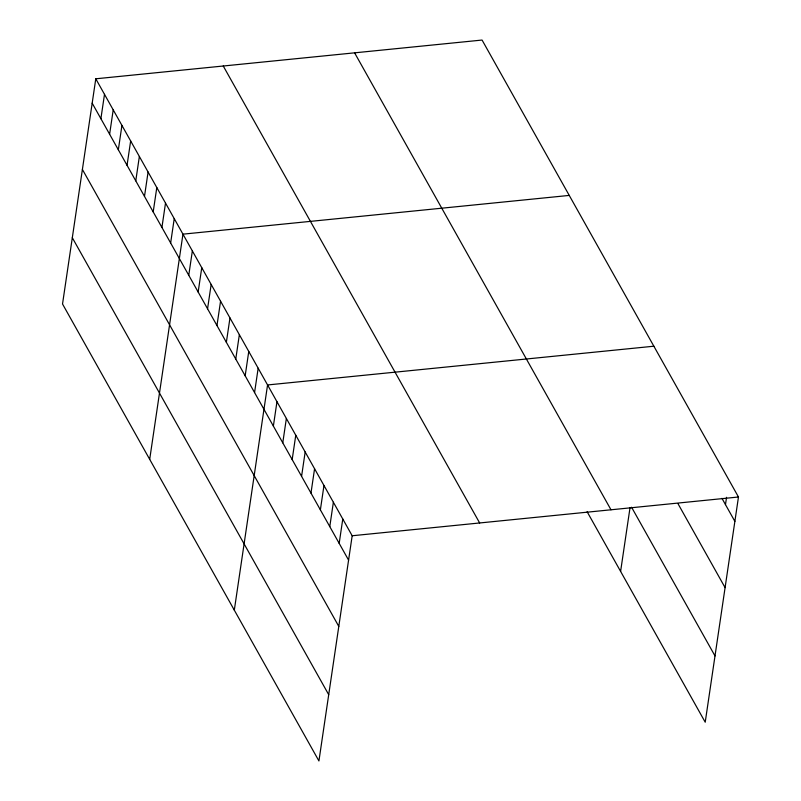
<?xml version="1.0" encoding="UTF-8"?>
<svg xmlns="http://www.w3.org/2000/svg" width="801" height="801" viewBox="0 0 801 801"><rect width="100%" height="100%" fill="white"/><g stroke="black" fill="none" stroke-linecap="round" stroke-linejoin="round"><path stroke-width="1.2" d="M95.78 78.798L62.528 304L318.928 760.95L352.18 535.759L95.78 78.798L482.072 40.05L738.472 497L705.22 722.202L587.113 511.709M100.896 118.708L104.5 94.338M109.617 134.238L113.211 109.877M118.338 149.777L121.932 125.417M127.049 165.316L130.653 140.946M135.769 180.846L139.364 156.485M144.49 196.385L148.085 172.025M153.201 211.925L156.806 187.554M161.922 227.454L165.517 203.094M170.643 242.993L174.238 218.633M149.697 459.363L182.958 234.162L569.251 195.414M188.756 275.284L192.36 250.923M198.157 292.045L201.762 267.674M207.559 308.796L211.164 284.435M216.961 325.556L220.565 301.186M226.363 342.307L229.967 317.947M235.764 359.058L239.359 334.698M245.166 375.819L248.761 351.449M254.568 392.57L258.162 368.21M234.313 610.152L267.564 384.961L653.866 346.212M273.371 426.082L276.966 401.722M282.773 442.833L286.368 418.472M292.175 459.594L295.769 435.223M301.576 476.345L305.171 451.984M310.978 493.106L314.573 468.735M320.38 509.857L323.974 485.496M329.782 526.607L333.376 502.247M339.183 543.368L342.778 518.998M620.605 571.403L630.037 507.584M725.476 504.61L726.557 497.301M352.18 535.759L738.472 497M721.951 498.332L734.877 521.371M678.087 503.869L725.095 587.644M631.568 507.223L715.003 655.929M354.593 52.836L610.993 509.796M223.259 66.012L479.659 522.973M92.185 103.169L348.585 560.119M82.393 169.442L338.793 626.392M72.31 237.717L328.71 694.677"/></g></svg>
